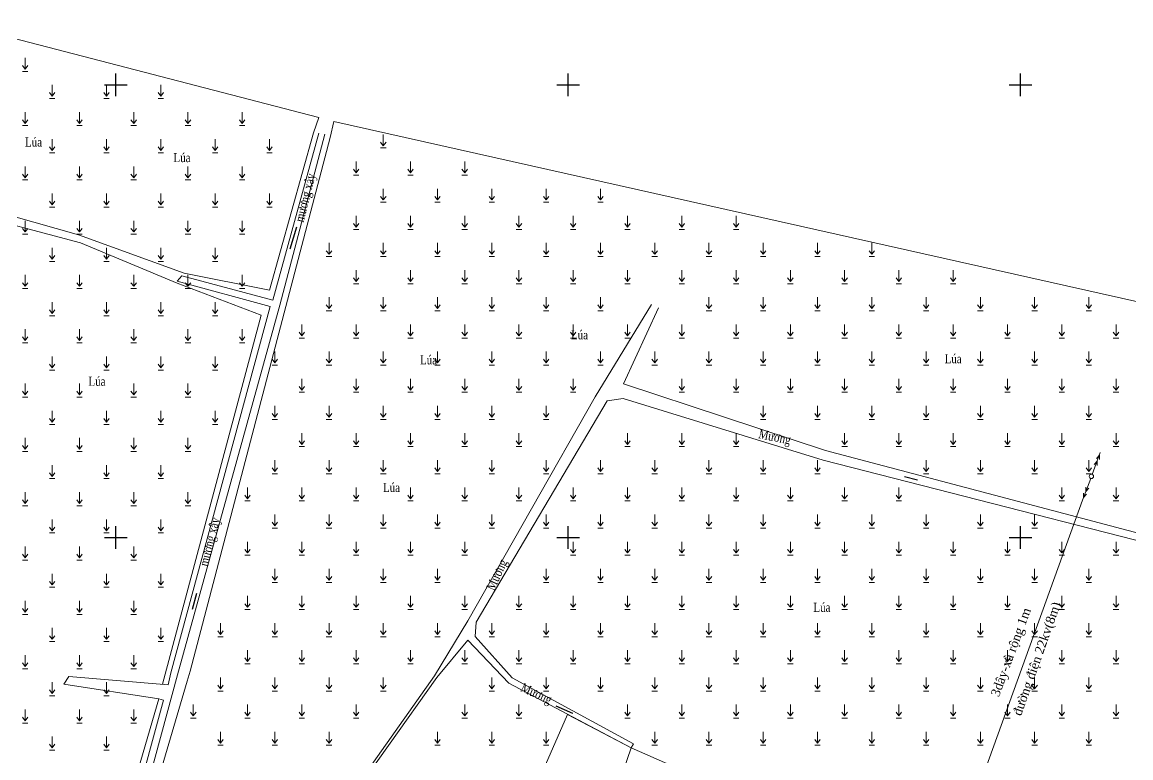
# Model space of a CAD drawing. Header units: metres. Extents: x 585499 to 586851, y 1565849 to 1566901.
# Drawn here: x 586139.7 to 586262.2, y 1566625.6 to 1566706.9 of the extents above; entities that cross this region are included whole.
import ezdxf

# ---------------------------------------------------------------- set-up
doc = ezdxf.new("R2010")
doc.units = ezdxf.units.M
for name, color, linetype, lineweight in [('duong bo', 97, 'Continuous', 0), ('Ghi chu', 2, 'Continuous', 5), ('muong xay', 90, 'Continuous', 0), ('text', 7, 'Continuous', 0), ('ThucVat', 90, 'Continuous', 0), ('thuy van', 111, 'Continuous', 0), ('đuongdien', 2, 'Continuous', 0)]:
    doc.layers.add(name, color=color, linetype=linetype, lineweight=lineweight)
doc.layers.add('K_HUNG', color=7, linetype='Continuous')
doc.styles.add('ghi chu', font='times.ttf', dxfattribs={"height": 1})
doc.styles.get("Standard").update_dxf_attribs({"font": 'simplex.shx'})
doc.linetypes.add('B_DAP_CAO1', pattern='A,0.2,[130,ltypeshp.shx,S=0.7500000000000001,R=0,X=0,Y=0.75],1.2,[130,ltypeshp.shx,S=0.25,R=0,X=0,Y=0.25],1', length=2.4)
doc.linetypes.add('TAluy-500', pattern='A,0.667,[130,ltypeshp.shx,S=-0.25,R=0,X=-0.25,Y=0.25],0.333', length=1)
doc.linetypes.add('TAluy-500N', pattern='A,0.667,[130,ltypeshp.shx,S=-0.25,R=0,X=0.25,Y=-0.25],0.333', length=1)
doc.dimstyles.get("Standard").update_dxf_attribs({"dimtxt": 0.18, "dimasz": 0.18, "dimexe": 0.18, "dimexo": 0.0625, "dimgap": 0.09, "dimtad": 0, "dimtih": 1, "dimtoh": 1, "dimdec": 4, "dimzin": 0, "dimdsep": 46, "dimtxsty": 'Standard', "dimcen": 0.09, "dimadec": 0, "dimazin": 0, "dimtfac": 1, "dimtdec": 4, "dimtofl": 0, "dimtmove": 0, "dimatfit": 3, "dimfxl": 1, "dimtolj": 1, "dimtzin": 0, "dimarcsym": 0})

# ---------------------------------------------------------------- blocks, each defined once
blk = doc.blocks.new('cdct')
at = {"layer": 'Ghi chu'}
for points in [[(-0.9471882375665928, 0), (-11.22761537194384, 0)], [(-8.176448829700973, -0.6559830730514022), (-10, 0), (-8.176448829700973, 0.6967160433578101)], [(-5.322867662595911, -0.6559830730514022), (-7.146418832894994, 0), (-5.322867662595911, 0.6967160433578101)], [(0.9471882370920071, 0), (11.22761537194384, 0)], [(5.322867662595911, -0.6559830730514022), (7.146418832894938, 0), (5.322867662595911, 0.6967160433578101)], [(8.176448829700917, -0.6559830730514022), (10, 0), (8.176448829700917, 0.6967160433578101)]]:
    blk.add_lwpolyline(points, dxfattribs=at)
blk.add_circle((0, 0), 0.9471882373144785, dxfattribs=at)
blk = doc.blocks.new('aa')
at = {"layer": 'ThucVat', "color": 8}
for p, q in [((586849.3487158166, 1565409.619042327), (586849.3487158166, 1565410.869042327)), ((586849.3487158166, 1565409.619042327), (586849.0487158166, 1565410.019042327)), ((586849.0487158166, 1565409.369042327), (586849.6487158167, 1565409.369042327)), ((586849.3487158166, 1565409.619042327), (586849.6487158167, 1565410.019042327))]:
    blk.add_line(p, q, dxfattribs=at)

msp = doc.modelspace()

# ---------------------------------------------------------------- linework, layer by layer
at = {"layer": 'duong bo', "color": 8, "elevation": 14.25}
for points in [[(586173.716, 1566694.182), (586174.1175840273, 1566695.932875632), (586318.5251643934, 1566663.565331665), (586319.3060000001, 1566660.744)], [(586175.093, 1566573.645), (586199.950390065, 1566630.445364187), (586206.962, 1566626.733)], [(586206.962, 1566626.733), (586187.635, 1566570.275)], [(586206.962, 1566626.733), (586217.7017373748, 1566622.045400949)]]:
    msp.add_lwpolyline(points, dxfattribs=at)
at = {"layer": 'duong bo', "color": 8, "linetype": 'B_DAP_CAO1', "elevation": 14.25}
for points in [[(586155.1540550053, 1566633.77443997), (586166.077, 1566674.536), (586156.7980000001, 1566678.088), (586146.1170000001, 1566682.547), (586132.7820000001, 1566686.086), (586133.229, 1566687.005), (586145.866, 1566683.428), (586157.567, 1566679.196), (586166.988, 1566677.32), (586171.853, 1566694.688)], [(586173.716, 1566694.182), (586158.219, 1566635.218), (586157.888, 1566634.104), (586150.1410000001, 1566607.808), (586142.4919393883, 1566580.758574027)], [(586100.138, 1566594.592), (586119.697, 1566587.494), (586140.473, 1566580.711), (586147.702, 1566607.916), (586154.7776797252, 1566632.145234989)]]:
    msp.add_lwpolyline(points, dxfattribs=at)
at = {"layer": 'K_HUNG', "color": 8}
for p, q in [((586150, 1566698.75), (586150, 1566701.25)), ((586200, 1566698.75), (586200, 1566701.25)), ((586250, 1566698.75), (586250, 1566701.25)), ((586148.75, 1566700), (586151.25, 1566700)), ((586198.75, 1566700), (586201.25, 1566700)), ((586248.75, 1566700), (586251.25, 1566700)), ((586150, 1566648.75), (586150, 1566651.25)), ((586200, 1566648.75), (586200, 1566651.25)), ((586250, 1566648.75), (586250, 1566651.25)), ((586148.75, 1566650), (586151.25, 1566650)), ((586198.75, 1566650), (586201.25, 1566650)), ((586248.75, 1566650), (586251.25, 1566650))]:
    msp.add_line(p, q, dxfattribs=at)
at = {"layer": 'muong xay', "color": 8, "elevation": 14.25}
for points in [[(586141.9650000001, 1566580.89), (586149.513, 1566607.945), (586156.8350000001, 1566634.804), (586168.12, 1566675.659), (586173.096, 1566694.555)], [(586172.461, 1566694.663), (586167.378, 1566676.195)], [(586167.0560000001, 1566675.496), (586156.1000000001, 1566635.024), (586155.7770000001, 1566633.724)], [(586155.295, 1566632.023), (586148.79, 1566608.231), (586115.7930000001, 1566485.832), (586102.179, 1566489.543), (586072.113, 1566497.822)]]:
    msp.add_lwpolyline(points, dxfattribs=at)
at = {"layer": 'ThucVat', "color": 8}
msp.add_lwpolyline([(586134.2827577412, 1566702.136602622), (586135.6460414819, 1566705.937895718), (586172.4362187331, 1566696.388258768), (586171.853, 1566694.688)], dxfattribs=at)
at = {"layer": 'thuy van', "color": 8, "linetype": 'TAluy-500', "elevation": 14.25}
for points in [[(586167.378, 1566676.195), (586157.2870000001, 1566678.9), (586156.8, 1566678.314), (586167.0560000001, 1566675.496)], [(586167.378, 1566676.195), (586157.2870000001, 1566678.9), (586156.8, 1566678.314), (586167.0560000001, 1566675.496)], [(586209.2250000001, 1566675.739), (586203.003, 1566665.517), (586188.929, 1566640.781)], [(586209.2250000001, 1566675.739), (586203.003, 1566665.517), (586188.929, 1566640.781)], [(586161.665222075, 1566597.598159782), (586174.8220027663, 1566619.487847606), (586185.479674667, 1566634.533985578), (586188.93, 1566638.625)], [(586161.665222075, 1566597.598159782), (586174.8220027663, 1566619.487847606), (586185.479674667, 1566634.533985578), (586188.93, 1566638.625)]]:
    msp.add_lwpolyline(points, dxfattribs=at)
at = {"layer": 'thuy van', "color": 8, "linetype": 'TAluy-500N', "elevation": 14.25}
for points in [[(586209.981, 1566675.357), (586206.1290000001, 1566666.955), (586228.443, 1566659.613), (586279.883, 1566646.006), (586279.7660000001, 1566645.328), (586228.182, 1566658.531), (586206.0841128539, 1566665.324273497), (586204.3250000001, 1566665.068), (586189.8520000001, 1566640.633), (586189.7300000001, 1566639.04), (586193.8150000001, 1566634.491), (586207.233, 1566627.194), (586206.962, 1566626.733), (586193.435, 1566633.895), (586188.93, 1566638.625)], [(586209.981, 1566675.357), (586206.1290000001, 1566666.955), (586228.443, 1566659.613), (586279.883, 1566646.006), (586279.7660000001, 1566645.328), (586228.182, 1566658.531), (586206.0841128539, 1566665.324273497), (586204.3250000001, 1566665.068), (586189.8520000001, 1566640.633), (586189.7300000001, 1566639.04), (586193.8150000001, 1566634.491), (586207.233, 1566627.194), (586206.962, 1566626.733), (586193.435, 1566633.895), (586188.93, 1566638.625)], [(586161.408093301, 1566597.752706842), (586174.5706804179, 1566619.652055148), (586185.242184797, 1566634.717721341), (586188.929, 1566640.781)], [(586161.408093301, 1566597.752706842), (586174.5706804179, 1566619.652055148), (586185.242184797, 1566634.717721341), (586188.929, 1566640.781)], [(586155.295, 1566632.023), (586154.7776797252, 1566632.145234989), (586144.279, 1566633.786), (586144.81, 1566634.612), (586155.7770000001, 1566633.724)], [(586155.295, 1566632.023), (586154.7776797252, 1566632.145234989), (586144.279, 1566633.786), (586144.81, 1566634.612), (586155.7770000001, 1566633.724)]]:
    msp.add_lwpolyline(points, dxfattribs=at)
at = {"layer": 'đuongdien', "color": 8, "elevation": 14.25}
msp.add_lwpolyline([(586256.8779558091, 1566654.103748573), (586236.306044191, 1566597.171251427)], dxfattribs=at)

# ---------------------------------------------------------------- block references
at = {"layer": 'Ghi chu', "color": 8, "xscale": 0.2500000000464039, "yscale": 0.2500000000464039, "zscale": 0.2500000000464039, "rotation": 249.5643671281935}
msp.add_blockref('cdct', (586257.858, 1566656.734, 14.25), dxfattribs=at)
at = {"layer": 'ThucVat', "color": 8}
for p in [(-709.3659580755048, 1292.117560295621), (-706.3659580755048, 1289.117560295621), (-700.3659580755048, 1289.117560295621), (-694.3659580755048, 1289.117560295621), (-709.3659580755048, 1286.117560295621), (-703.3659580755048, 1286.117560295621), (-697.3659580755048, 1286.117560295621), (-691.3659580755048, 1286.117560295621), (-685.3659580755048, 1286.117560295621), (-669.7742721281247, 1283.654179292032), (-706.3659580755048, 1283.117560295621), (-700.3659580755048, 1283.117560295621), (-694.3659580755048, 1283.117560295621), (-688.3659580755048, 1283.117560295621), (-682.3659580755048, 1283.117560295621), (-709.3659580755048, 1280.117560295621), (-703.3659580755048, 1280.117560295621), (-697.3659580755048, 1280.117560295621), (-691.3659580755048, 1280.117560295621), (-685.3659580755048, 1280.117560295621), (-672.7742721281247, 1280.654179292032), (-666.7742721281247, 1280.654179292032), (-660.7742721281247, 1280.654179292032), (-669.7742721281247, 1277.654179292032), (-663.7742721281247, 1277.654179292032), (-657.7742721281247, 1277.654179292032), (-657.7742721281247, 1277.654179292032), (-651.7742721281247, 1277.654179292032), (-645.7742721281247, 1277.654179292032), (-706.3659580755048, 1277.117560295621), (-700.3659580755048, 1277.117560295621), (-694.3659580755048, 1277.117560295621), (-688.3659580755048, 1277.117560295621), (-682.3659580755048, 1277.117560295621), (-709.3659580755048, 1274.117560295621), (-703.3659580755048, 1274.117560295621), (-697.3659580755048, 1274.117560295621), (-691.3659580755048, 1274.117560295621), (-685.3659580755048, 1274.117560295621), (-672.7742721281247, 1274.654179292032), (-666.7742721281247, 1274.654179292032), (-660.7742721281247, 1274.654179292032), (-654.7742721281247, 1274.654179292032), (-654.7742721281247, 1274.654179292032), (-648.7742721281247, 1274.654179292032), (-642.7742721281247, 1274.654179292032), (-636.7742721281247, 1274.654179292032), (-630.7742721281247, 1274.654179292032), (-675.7742721281247, 1271.654179292032), (-669.7742721281247, 1271.654179292032), (-663.7742721281247, 1271.654179292032), (-657.7742721281247, 1271.654179292032), (-657.7742721281247, 1271.654179292032), (-651.7742721281247, 1271.654179292032), (-645.7742721281247, 1271.654179292032), (-639.7742721281247, 1271.654179292032), (-633.7742721281247, 1271.654179292032), (-627.7742721281247, 1271.654179292032), (-621.7742721281247, 1271.654179292032), (-615.7742721281247, 1271.654179292032), (-706.3659580755048, 1271.117560295621), (-700.3659580755048, 1271.117560295621), (-694.3659580755048, 1271.117560295621), (-688.3659580755048, 1271.117560295621), (-709.3659580755048, 1268.117560295621), (-703.3659580755048, 1268.117560295621), (-697.3659580755048, 1268.117560295621), (-691.3659580755048, 1268.117560295621), (-685.3659580755048, 1268.117560295621), (-672.7742721281247, 1268.654179292032), (-666.7742721281247, 1268.654179292032), (-660.7742721281247, 1268.654179292032), (-654.7742721281247, 1268.654179292032), (-654.7742721281247, 1268.654179292032), (-648.7742721281247, 1268.654179292032), (-642.7742721281247, 1268.654179292032), (-636.7742721281247, 1268.654179292032), (-630.7742721281247, 1268.654179292032), (-624.7742721281247, 1268.654179292032), (-618.7742721281247, 1268.654179292032), (-612.7742721281247, 1268.654179292032), (-606.7742721281247, 1268.654179292032), (-675.7742721281247, 1265.654179292032), (-669.7742721281247, 1265.654179292032), (-663.7742721281247, 1265.654179292032), (-657.7742721281247, 1265.654179292032), (-657.7742721281247, 1265.654179292032), (-651.7742721281247, 1265.654179292032), (-645.7742721281247, 1265.654179292032), (-633.7742721281247, 1265.654179292032), (-627.7742721281247, 1265.654179292032), (-621.7742721281247, 1265.654179292032), (-615.7742721281247, 1265.654179292032), (-609.7742721281247, 1265.654179292032), (-603.7742721281247, 1265.654179292032), (-597.7742721281247, 1265.654179292032), (-591.7742721281247, 1265.654179292032), (-706.3659580755048, 1265.117560295621), (-700.3659580755048, 1265.117560295621), (-694.3659580755048, 1265.117560295621), (-688.3659580755048, 1265.117560295621), (-709.3659580755048, 1262.117560295621), (-703.3659580755048, 1262.117560295621), (-697.3659580755048, 1262.117560295621), (-691.3659580755048, 1262.117560295621), (-685.3659580755048, 1262.117560295621), (-678.7742721281247, 1262.654179292032), (-672.7742721281247, 1262.654179292032), (-666.7742721281247, 1262.654179292032), (-660.7742721281247, 1262.654179292032), (-654.7742721281247, 1262.654179292032), (-654.7742721281247, 1262.654179292032), (-648.7742721281247, 1262.654179292032), (-642.7742721281247, 1262.654179292032), (-636.7742721281247, 1262.654179292032), (-630.7742721281247, 1262.654179292032), (-624.7742721281247, 1262.654179292032), (-618.7742721281247, 1262.654179292032), (-612.7742721281247, 1262.654179292032), (-606.7742721281247, 1262.654179292032), (-600.7742721281247, 1262.654179292032), (-594.7742721281247, 1262.654179292032), (-588.7742721281247, 1262.654179292032), (-706.3659580755048, 1259.117560295621), (-700.3659580755048, 1259.117560295621), (-694.3659580755048, 1259.117560295621), (-688.3659580755048, 1259.117560295621), (-681.7742721281247, 1259.654179292032), (-675.7742721281247, 1259.654179292032), (-669.7742721281247, 1259.654179292032), (-663.7742721281247, 1259.654179292032), (-657.7742721281247, 1259.654179292032), (-657.7742721281247, 1259.654179292032), (-651.7742721281247, 1259.654179292032), (-645.7742721281247, 1259.654179292032), (-639.7742721281247, 1259.654179292032), (-633.7742721281247, 1259.654179292032), (-627.7742721281247, 1259.654179292032), (-621.7742721281247, 1259.654179292032), (-615.7742721281247, 1259.654179292032), (-609.7742721281247, 1259.654179292032), (-603.7742721281247, 1259.654179292032), (-597.7742721281247, 1259.654179292032), (-591.7742721281247, 1259.654179292032), (-678.7742721281247, 1256.654179292032), (-672.7742721281247, 1256.654179292032), (-666.7742721281247, 1256.654179292032), (-660.7742721281247, 1256.654179292032), (-654.7742721281247, 1256.654179292032), (-654.7742721281247, 1256.654179292032), (-648.7742721281247, 1256.654179292032), (-636.7742721281247, 1256.654179292032), (-630.7742721281247, 1256.654179292032), (-624.7742721281247, 1256.654179292032), (-618.7742721281247, 1256.654179292032), (-612.7742721281247, 1256.654179292032), (-606.7742721281247, 1256.654179292032), (-600.7742721281247, 1256.654179292032), (-594.7742721281247, 1256.654179292032), (-588.7742721281247, 1256.654179292032), (-709.3659580755048, 1256.117560295621), (-703.3659580755048, 1256.117560295621), (-697.3659580755048, 1256.117560295621), (-691.3659580755048, 1256.117560295621), (-706.3659580755048, 1253.117560295621), (-700.3659580755048, 1253.117560295621), (-694.3659580755048, 1253.117560295621), (-688.3659580755048, 1253.117560295621), (-681.7742721281247, 1253.654179292032), (-675.7742721281247, 1253.654179292032), (-669.7742721281247, 1253.654179292032), (-663.7742721281247, 1253.654179292032), (-657.7742721281247, 1253.654179292032), (-657.7742721281247, 1253.654179292032), (-651.7742721281247, 1253.654179292032), (-627.7742721281247, 1253.654179292032), (-621.7742721281247, 1253.654179292032), (-615.7742721281247, 1253.654179292032), (-609.7742721281247, 1253.654179292032), (-603.7742721281247, 1253.654179292032), (-597.7742721281247, 1253.654179292032), (-591.7742721281247, 1253.654179292032), (-678.7742721281247, 1250.654179292032), (-672.7742721281247, 1250.654179292032), (-666.7742721281247, 1250.654179292032), (-660.7742721281247, 1250.654179292032), (-654.7742721281247, 1250.654179292032), (-654.7742721281247, 1250.654179292032), (-642.7742721281247, 1250.654179292032), (-636.7742721281247, 1250.654179292032), (-630.7742721281247, 1250.654179292032), (-618.7742721281247, 1250.654179292032), (-612.7742721281247, 1250.654179292032), (-606.7742721281247, 1250.654179292032), (-600.7742721281247, 1250.654179292032), (-594.7742721281247, 1250.654179292032), (-588.7742721281247, 1250.654179292032), (-709.3659580755048, 1250.117560295621), (-703.3659580755048, 1250.117560295621), (-697.3659580755048, 1250.117560295621), (-691.3659580755048, 1250.117560295621), (-706.3659580755048, 1247.117560295621), (-700.3659580755048, 1247.117560295621), (-694.3659580755048, 1247.117560295621), (-681.7742721281247, 1247.654179292032), (-675.7742721281247, 1247.654179292032), (-669.7742721281247, 1247.654179292032), (-663.7742721281247, 1247.654179292032), (-657.7742721281247, 1247.654179292032), (-657.7742721281247, 1247.654179292032), (-651.7742721281247, 1247.654179292032), (-645.7742721281247, 1247.654179292032), (-639.7742721281247, 1247.654179292032), (-633.7742721281247, 1247.654179292032), (-627.7742721281247, 1247.654179292032), (-621.7742721281247, 1247.654179292032), (-609.7742721281247, 1247.654179292032), (-603.7742721281247, 1247.654179292032), (-597.7742721281247, 1247.654179292032), (-591.7742721281247, 1247.654179292032), (-684.7742721281247, 1244.654179292032), (-678.7742721281247, 1244.654179292032), (-672.7742721281247, 1244.654179292032), (-666.7742721281247, 1244.654179292032), (-660.7742721281247, 1244.654179292032), (-654.7742721281247, 1244.654179292032), (-654.7742721281247, 1244.654179292032), (-648.7742721281247, 1244.654179292032), (-642.7742721281247, 1244.654179292032), (-636.7742721281247, 1244.654179292032), (-630.7742721281247, 1244.654179292032), (-624.7742721281247, 1244.654179292032), (-618.7742721281247, 1244.654179292032), (-612.7742721281247, 1244.654179292032), (-594.7742721281247, 1244.654179292032), (-588.7742721281247, 1244.654179292032), (-709.3659580755048, 1244.117560295621), (-703.3659580755048, 1244.117560295621), (-697.3659580755048, 1244.117560295621), (-691.3659580755048, 1244.117560295621), (-706.3659580755048, 1241.117560295621), (-700.3659580755048, 1241.117560295621), (-694.3659580755048, 1241.117560295621), (-681.7742721281247, 1241.654179292032), (-675.7742721281247, 1241.654179292032), (-669.7742721281247, 1241.654179292032), (-663.7742721281247, 1241.654179292032), (-657.7742721281247, 1241.654179292032), (-657.7742721281247, 1241.654179292032), (-651.7742721281247, 1241.654179292032), (-645.7742721281247, 1241.654179292032), (-639.7742721281247, 1241.654179292032), (-633.7742721281247, 1241.654179292032), (-627.7742721281247, 1241.654179292032), (-621.7742721281247, 1241.654179292032), (-615.7742721281247, 1241.654179292032), (-609.7742721281247, 1241.654179292032), (-603.7742721281247, 1241.654179292032), (-597.7742721281247, 1241.654179292032), (-684.7742721281247, 1238.654179292032), (-678.7742721281247, 1238.654179292032), (-672.7742721281247, 1238.654179292032), (-666.7742721281247, 1238.654179292032), (-660.7742721281247, 1238.654179292032), (-648.7742721281247, 1238.654179292032), (-642.7742721281247, 1238.654179292032), (-636.7742721281247, 1238.654179292032), (-630.7742721281247, 1238.654179292032), (-624.7742721281247, 1238.654179292032), (-618.7742721281247, 1238.654179292032), (-612.7742721281247, 1238.654179292032), (-606.7742721281247, 1238.654179292032), (-600.7742721281247, 1238.654179292032), (-594.7742721281247, 1238.654179292032), (-588.7742721281247, 1238.654179292032), (-709.3659580755048, 1238.117560295621), (-703.3659580755048, 1238.117560295621), (-697.3659580755048, 1238.117560295621), (-706.3659580755048, 1235.117560295621), (-700.3659580755048, 1235.117560295621), (-694.3659580755048, 1235.117560295621), (-681.7742721281247, 1235.654179292032), (-675.7742721281247, 1235.654179292032), (-669.7742721281247, 1235.654179292032), (-663.7742721281247, 1235.654179292032), (-651.7742721281247, 1235.654179292032), (-645.7742721281247, 1235.654179292032), (-639.7742721281247, 1235.654179292032), (-633.7742721281247, 1235.654179292032), (-627.7742721281247, 1235.654179292032), (-621.7742721281247, 1235.654179292032), (-615.7742721281247, 1235.654179292032), (-609.7742721281247, 1235.654179292032), (-603.7742721281247, 1235.654179292032), (-597.7742721281247, 1235.654179292032), (-591.7742721281247, 1235.654179292032), (-709.3659580755048, 1232.117560295621), (-703.3659580755048, 1232.117560295621), (-697.3659580755048, 1232.117560295621), (-684.7742721281247, 1232.654179292032), (-678.7742721281247, 1232.654179292032), (-672.7742721281247, 1232.654179292032), (-666.7742721281247, 1232.654179292032), (-660.7742721281247, 1232.654179292032), (-654.7742721281247, 1232.654179292032), (-654.7742721281247, 1232.654179292032), (-648.7742721281247, 1232.654179292032), (-642.7742721281247, 1232.654179292032), (-636.7742721281247, 1232.654179292032), (-630.7742721281247, 1232.654179292032), (-624.7742721281247, 1232.654179292032), (-618.7742721281247, 1232.654179292032), (-612.7742721281247, 1232.654179292032), (-606.7742721281247, 1232.654179292032), (-600.7742721281247, 1232.654179292032), (-594.7742721281247, 1232.654179292032), (-588.7742721281247, 1232.654179292032), (-687.7742721281247, 1229.654179292032), (-681.7742721281247, 1229.654179292032), (-675.7742721281247, 1229.654179292032), (-669.7742721281247, 1229.654179292032), (-663.7742721281247, 1229.654179292032), (-657.7742721281247, 1229.654179292032), (-657.7742721281247, 1229.654179292032), (-651.7742721281247, 1229.654179292032), (-645.7742721281247, 1229.654179292032), (-639.7742721281247, 1229.654179292032), (-633.7742721281247, 1229.654179292032), (-627.7742721281247, 1229.654179292032), (-621.7742721281247, 1229.654179292032), (-615.7742721281247, 1229.654179292032), (-609.7742721281247, 1229.654179292032), (-603.7742721281247, 1229.654179292032), (-597.7742721281247, 1229.654179292032), (-591.7742721281247, 1229.654179292032), (-706.3659580755048, 1229.117560295621), (-700.3659580755048, 1229.117560295621), (-694.3659580755048, 1229.117560295621), (-709.3659580755048, 1226.117560295621), (-703.3659580755048, 1226.117560295621), (-697.3659580755048, 1226.117560295621), (-684.7742721281247, 1226.654179292032), (-678.7742721281247, 1226.654179292032), (-672.7742721281247, 1226.654179292032), (-666.7742721281247, 1226.654179292032), (-660.7742721281247, 1226.654179292032), (-654.7742721281247, 1226.654179292032), (-654.7742721281247, 1226.654179292032), (-648.7742721281247, 1226.654179292032), (-642.7742721281247, 1226.654179292032), (-636.7742721281247, 1226.654179292032), (-630.7742721281247, 1226.654179292032), (-624.7742721281247, 1226.654179292032), (-618.7742721281247, 1226.654179292032), (-612.7742721281247, 1226.654179292032), (-606.7742721281247, 1226.654179292032), (-600.7742721281247, 1226.654179292032), (-594.7742721281247, 1226.654179292032), (-588.7742721281247, 1226.654179292032), (-687.7742721281247, 1223.654179292032), (-681.7742721281247, 1223.654179292032), (-675.7742721281247, 1223.654179292032), (-669.7742721281247, 1223.654179292032), (-657.7742721281247, 1223.654179292032), (-657.7742721281247, 1223.654179292032), (-651.7742721281247, 1223.654179292032), (-645.7742721281247, 1223.654179292032), (-639.7742721281247, 1223.654179292032), (-633.7742721281247, 1223.654179292032), (-627.7742721281247, 1223.654179292032), (-621.7742721281247, 1223.654179292032), (-615.7742721281247, 1223.654179292032), (-609.7742721281247, 1223.654179292032), (-603.7742721281247, 1223.654179292032), (-597.7742721281247, 1223.654179292032), (-591.7742721281247, 1223.654179292032), (-706.3659580755048, 1223.117560295621), (-700.3659580755048, 1223.117560295621), (-709.3659580755048, 1220.117560295621), (-703.3659580755048, 1220.117560295621), (-697.3659580755048, 1220.117560295621), (-690.7742721281247, 1220.654179292032), (-684.7742721281247, 1220.654179292032), (-678.7742721281247, 1220.654179292032), (-672.7742721281247, 1220.654179292032), (-660.7742721281247, 1220.654179292032), (-654.7742721281247, 1220.654179292032), (-654.7742721281247, 1220.654179292032), (-642.7742721281247, 1220.654179292032), (-636.7742721281247, 1220.654179292032), (-630.7742721281247, 1220.654179292032), (-624.7742721281247, 1220.654179292032), (-618.7742721281247, 1220.654179292032), (-612.7742721281247, 1220.654179292032), (-606.7742721281247, 1220.654179292032), (-600.7742721281247, 1220.654179292032), (-594.7742721281247, 1220.654179292032), (-588.7742721281247, 1220.654179292032), (-687.7742721281247, 1217.654179292032), (-681.7742721281247, 1217.654179292032), (-675.7742721281247, 1217.654179292032), (-663.7742721281247, 1217.654179292032), (-657.7742721281247, 1217.654179292032), (-657.7742721281247, 1217.654179292032), (-651.7742721281247, 1217.654179292032), (-639.7742721281247, 1217.654179292032), (-633.7742721281247, 1217.654179292032), (-627.7742721281247, 1217.654179292032), (-621.7742721281247, 1217.654179292032), (-615.7742721281247, 1217.654179292032), (-609.7742721281247, 1217.654179292032), (-603.7742721281247, 1217.654179292032), (-597.7742721281247, 1217.654179292032), (-591.7742721281247, 1217.654179292032), (-706.3659580755048, 1217.117560295621), (-700.3659580755048, 1217.117560295621)]:
    msp.add_blockref('aa', p, dxfattribs=at)

# ---------------------------------------------------------------- texts
at = {"layer": 'text', "color": 8, "style": 'ghi chu', "width": 0.8}
for p in [(586139.9718795662, 1566693.179597971, 14.25), (586156.3856052272, 1566691.45213567, 14.25), (586200.3262316535, 1566671.875754126, 14.25), (586183.637046941, 1566669.106866662, 14.25), (586241.6279645438, 1566669.237421608, 14.25), (586146.988671582, 1566666.74544368, 14.25), (586179.5435876029, 1566655.010570558, 14.25), (586227.1263716158, 1566641.768390691, 14.25)]:
    msp.add_text('Lúa', height=0.9999999999999998, dxfattribs=at).set_placement(p)
for s, height, rotation, p in [('mương xây', 1, 75.87062861967412, (586170.7486951266, 1566684.744369294, 14.25)), ('Mương', 0.9999999999999997, 348.6146796170155, (586221.0014520272, 1566660.964983768, 14.25)), ('mương xây', 1, 75.87062861967412, (586160.1878083207, 1566646.719064443, 14.25)), ('Mương', 0.9999999999999997, 65.50685467329032, (586191.8253848923, 1566644.032469055, 14.25)), ('Mương', 0.9999999999999997, 335.4649872910272, (586194.6720258928, 1566633.036863341, 14.25))]:
    msp.add_text(s, height=height, rotation=rotation, dxfattribs=at).set_placement(p)
at = {"layer": 'text', "color": 8, "style": 'ghi chu'}
for s, rotation, p in [('3dây-xà rộng 1m ', 69.7824593663411, (586247.6221968116, 1566632.312266044)), ('đường điện 22kv(8m)', 70.48453922895919, (586250.0657345038, 1566630.207201751))]:
    msp.add_text(s, height=1, rotation=rotation, dxfattribs=at).set_placement(p)

# ---------------------------------------------------------------- leaders
at = {"layer": 'muong xay', "color": 8}
for points in [[(586169.2946609904, 1566681.881719668, 14.25), (586170.0150129474, 1566684.297210863, 14.25)], [(586158.4806477651, 1566642.059033286, 14.25), (586158.9741522898, 1566643.825665767, 14.25)]]:
    msp.add_leader(points, dimstyle='Standard', dxfattribs=at)
at = {"layer": 'thuy van', "color": 8}
for points in [[(586238.6138516006, 1566656.326360592, 14.25), (586237.1928124642, 1566656.669778591, 14.25)], [(586238.6138516006, 1566656.326360592, 14.25), (586237.1928124642, 1566656.669778591, 14.25)], [(586200.5414720724, 1566630.53013567, 14.25), (586198.6990140732, 1566631.36706303, 14.25)], [(586200.5414720724, 1566630.53013567, 14.25), (586198.6990140732, 1566631.36706303, 14.25)]]:
    msp.add_leader(points, dimstyle='Standard', dxfattribs=at)

doc.saveas('drawing.dxf')
